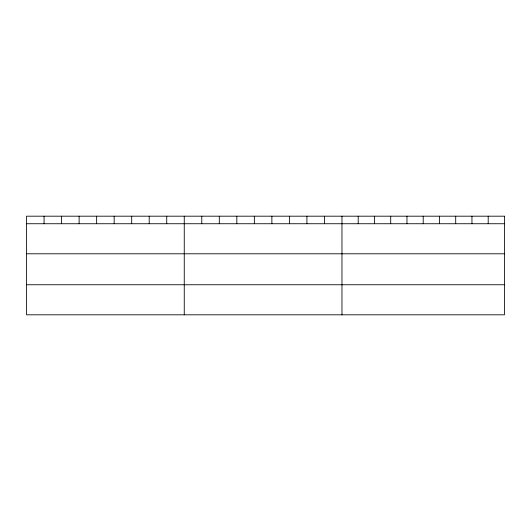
<?xml version="1.0" encoding="UTF-8"?>
<svg xmlns="http://www.w3.org/2000/svg" width="531" height="531" viewBox="0 0 531 531"><rect width="100%" height="100%" fill="white"/><g stroke="black" fill="none" stroke-linecap="round" stroke-linejoin="round"><path stroke-width="0.8" d="M26.55 223.737L504.45 223.737M26.55 253.791L504.45 253.791M26.55 284.755L504.45 284.755M488.201 216.19L488.201 223.737M471.953 216.19L471.953 223.737M455.704 216.19L455.704 223.737M439.456 216.19L439.456 223.737M423.207 216.19L423.207 223.737M406.958 216.19L406.958 223.737M390.71 216.19L390.71 223.737M374.461 216.19L374.461 223.737M358.213 216.19L358.213 223.737M341.964 216.19L341.964 314.81M324.441 216.19L324.441 223.737M306.918 216.19L306.918 223.737M289.395 216.19L289.395 223.737M271.872 216.19L271.872 223.737M254.349 216.19L254.349 223.737M236.826 216.19L236.826 223.737M219.303 216.19L219.303 223.737M201.78 216.19L201.78 223.737M184.257 216.19L184.257 314.81M166.734 216.19L166.734 223.737M149.211 216.19L149.211 223.737M131.688 216.19L131.688 223.737M114.165 216.19L114.165 223.737M96.642 216.19L96.642 223.737M79.119 216.19L79.119 223.737M61.596 216.19L61.596 223.737M44.073 216.19L44.073 223.737M504.45 216.19L26.55 216.19L26.55 314.81L504.45 314.81L504.45 216.19"/></g></svg>
